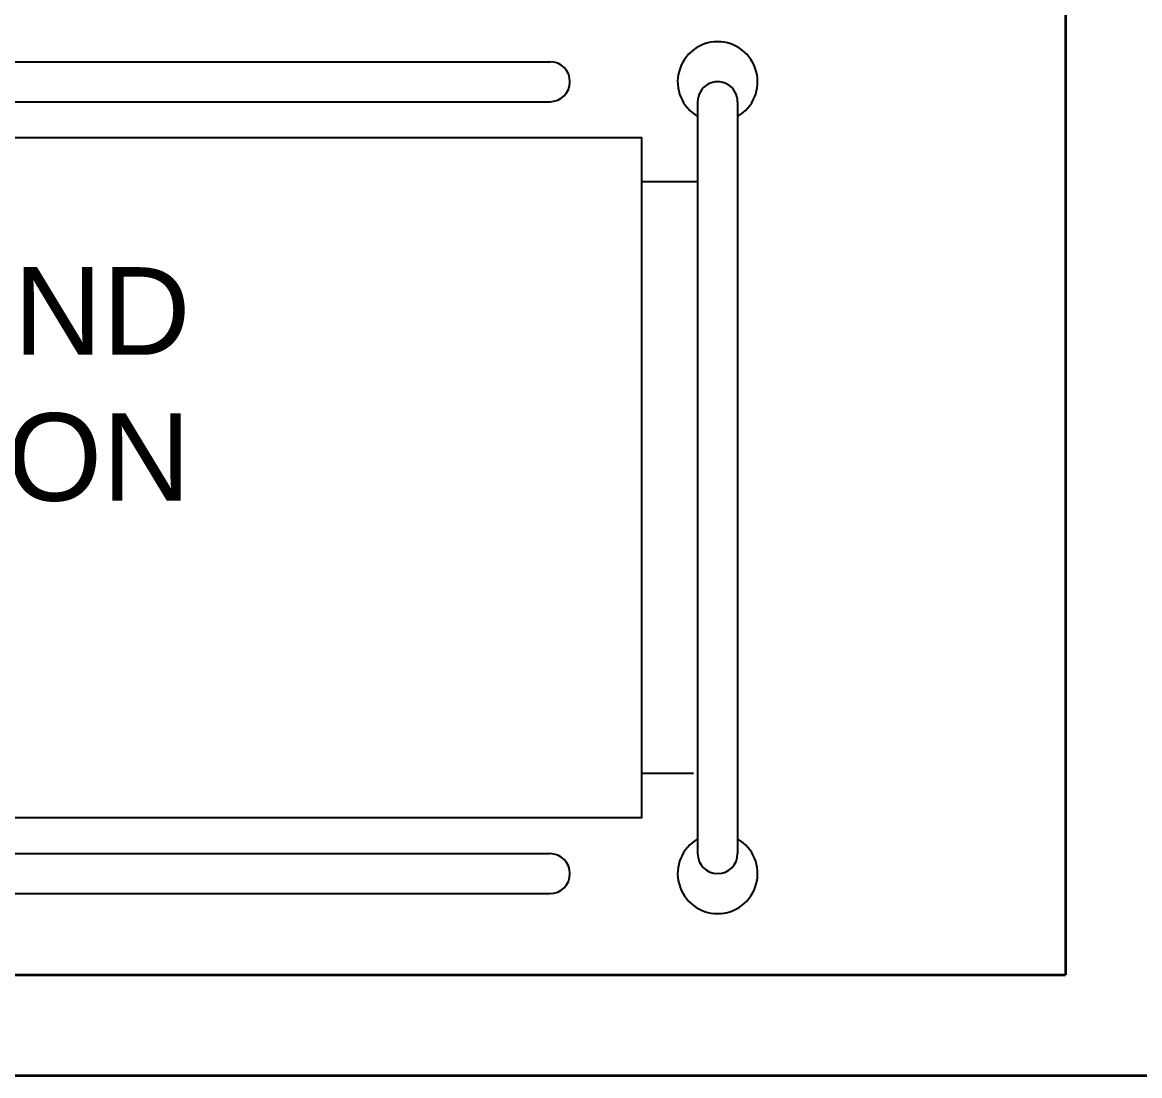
# Model space of a CAD drawing. Extents: x 2733443 to 3206532, y -1516114 to -1264405.
# Drawn here: x 3028857 to 3030133, y -1494918 to -1493716 of the extents above; entities that cross this region are included whole.
import ezdxf

# ---------------------------------------------------------------- set-up
doc = ezdxf.new("R2010")
doc.units = 0
doc.header["$MEASUREMENT"] = 0
doc.linetypes.add('1', pattern=[0, 0, 0])
doc.layers.get('0').update_dxf_attribs({"color": 250, "linetype": '1'})
doc.layers.add('fun-text', color=250, linetype='Continuous')
doc.layers.add('furniture', color=33, linetype='Continuous')
doc.layers.add('WALL', color=7, linetype='1', lineweight=35)
doc.styles.add('ARIAL', font='arial.ttf')

# ---------------------------------------------------------------- blocks, each defined once
blk = doc.blocks.new('A$C0E8B7BF9')
at = {"color": 0}
for p, q in [((-520, 1174.7), (-520, 234.7)), ((-470, 1174.7), (-470, 234.7)), ((470, 1174.7), (470, 234.7)), ((520, 1174.7), (520, 234.7)), ((-370, 55), (-370, 120)), ((370, 50), (370, 120)), ((470, 50), (-470, 50)), ((470, 50), (-470, 50)), ((470, 0), (-470, 0)), ((470, 0), (-470, 0))]:
    blk.add_line(p, q, dxfattribs=at)
blk.add_lwpolyline([(-425, 2210), (-425, 120), (425, 120), (425, 2210)], close=True, dxfattribs=at)
for centre, radius, start, end in [((-495, 234.7), 25, 180, 0), ((495, 234.7), 25, 180, 0), ((-495, 25), 50, 30, 330), ((495, 25), 50, 210, 150), ((-470, 25), 25, 90, 270), ((-470, 25), 25, 90, 270), ((470, 25), 25, 270, 90), ((470, 25), 25, 270, 90)]:
    blk.add_arc(centre, radius, start, end, dxfattribs=at)
blk = doc.blocks.new('EQUIPMENT')
at = {"layer": 'furniture', "xscale": 0.9130434782608275, "yscale": 0.9130434782608275, "zscale": 0.9130434782608275, "rotation": 89.99999999999999}
blk.add_blockref('A$C0E8B7BF9', (-1919.2, 7927.6), dxfattribs=at)
at = {"layer": 'fun-text', "lineweight": -3, "insert": (-3506.1, 8167.9), "char_height": 100, "attachment_point": 1, "style": 'ARIAL'}
blk.add_mtext_dynamic_manual_height_columns('ULTRASOUND EXAMINATION \\P    COUCH                          ', width=1333.717, gutter_width=1375, heights=[0], dxfattribs=at)

msp = doc.modelspace()

# ---------------------------------------------------------------- linework, layer by layer
at = {"layer": 'WALL'}
for p, q in [((3030048.1809, -1491353.4359), (3030048.1809, -1494803.4359)), ((3027143.265, -1494803.4359), (3030048.1809, -1494803.4359)), ((3026808.265, -1494918.4359), (3030048.1809, -1494918.4359)), ((3030048.1809, -1494918.4359), (3030278.1809, -1494918.4359))]:
    msp.add_line(p, q, dxfattribs=at)

# ---------------------------------------------------------------- block references
at = {"color": 240, "true_color": 0xed1f24}
msp.add_blockref('EQUIPMENT', (3031593.1809, -1502163.4359), dxfattribs=at)

doc.saveas('drawing.dxf')
